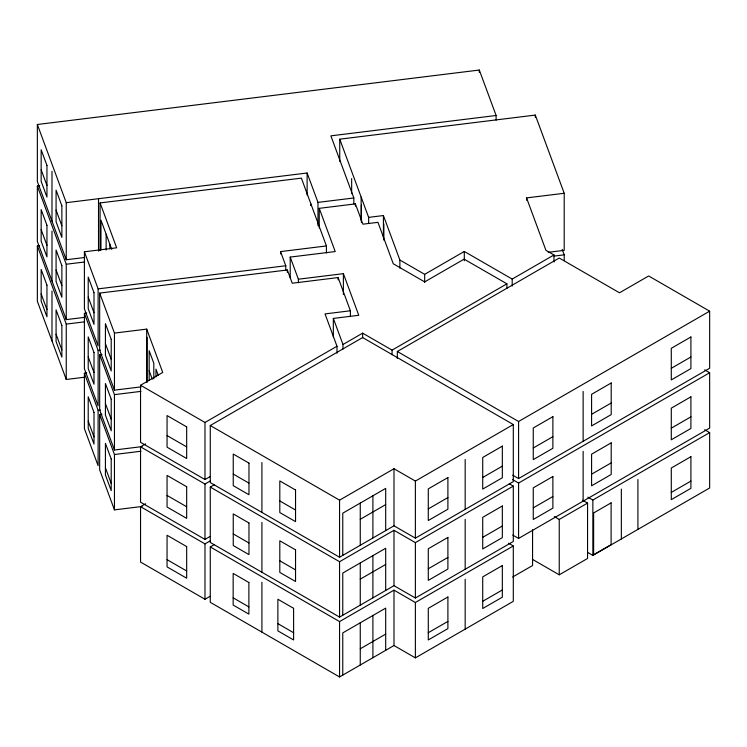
<?xml version="1.0" encoding="UTF-8"?>
<svg xmlns="http://www.w3.org/2000/svg" width="747" height="747" viewBox="0 0 747 747"><rect width="100%" height="100%" fill="white"/><g stroke="black" fill="none" stroke-linecap="round" stroke-linejoin="round"><path stroke-width="1.12" d="M210.028 476.633L204.986 479.537L140.539 442.327L140.539 385.256L162.734 372.445L146.711 329.11L114.45 333.087L99.668 293.095L287.334 269.975L292.236 283.225L338.12 277.567L350.399 310.78L350.399 316.607M548.242 252.309L564.209 250.338L564.209 193.277L535.31 115.085L339.745 139.175L368.644 217.368L383.426 215.547L399.869 260.012L424.669 274.336L464.307 251.459L512.199 279.079L553.985 254.951L553.985 261.936M210.028 536.486L204.986 539.399L140.539 502.189L140.539 446.818L145.581 443.905M140.539 385.256L204.986 422.466L336.99 346.253L325.038 313.908L350.399 310.78M342.976 349.11L342.976 344.498L362.631 333.153L392.072 350.128L506.914 283.823L506.914 288.435M210.271 425.519L362.631 337.56L513.301 424.548L513.301 481.619L415.379 538.148L393.996 525.804L339.558 557.234L210.271 482.59L210.271 425.519L339.558 500.163L393.996 468.733L415.379 481.077L513.301 424.548M397.339 358.485L397.339 351.492L559.242 258.023L619.496 292.805L648.657 275.97L709.65 311.182L709.65 368.252L518.586 478.566L512.75 475.195M210.028 596.349L204.986 599.262L140.548 562.061L140.548 506.681L145.59 503.777M140.539 446.818L204.986 484.028L210.028 481.115M509.258 483.776L513.301 486.11L513.301 541.482L415.379 598.011L393.996 585.667L339.558 617.097L210.271 542.453L210.271 487.081L214.305 484.756M140.548 506.681L204.986 543.891L210.028 540.977M508.436 543.162L513.301 545.973L513.301 601.344L415.379 657.874L393.996 645.529L339.558 676.959L210.271 602.315L210.271 546.944L214.305 544.619M397.339 351.492L518.586 421.495L709.65 311.182M360.259 519.286L385.685 504.608M533.265 447.995L552.883 436.678M591.587 414.324L611.205 403.007M671.292 368.308L690.91 356.982M428.283 508.903L447.901 497.577M482.721 477.473L502.329 466.147M210.271 487.081L339.558 561.725L393.996 530.295L415.379 542.639L513.301 486.11M512.526 479.555L518.586 483.057L709.65 372.744L709.65 428.115L518.586 538.428L512.75 535.057M360.259 579.149L385.685 564.471M533.265 507.857L552.883 496.54M591.587 474.186L611.205 462.869M671.292 428.171L690.91 416.845M428.283 568.766L447.901 557.439M482.721 537.336L502.329 526.009M210.271 546.944L339.558 621.588L393.996 590.158L415.379 602.502L513.301 545.973M554.274 516.579L559.242 519.445L587.562 503.086L587.562 558.467L559.242 574.817L532.406 559.326M587.852 497.147L592.857 500.032L709.65 432.606L709.65 487.978L592.857 555.413L587.852 552.519M360.259 648.788L385.685 634.11M512.675 577.011L532.564 565.526L532.564 529.763M428.283 632.718L447.901 621.401M482.721 601.298L502.329 589.971M671.292 492.422L690.91 481.096M84.691 257.482L66.25 259.751L37.35 181.558L37.35 124.497L479.303 70.041L496.111 115.496L496.111 120.155M496.111 115.496L330.874 135.851L353.835 197.974L353.835 203.791M84.691 317.344L66.25 319.613L37.35 241.421L37.35 186.05L39.666 185.77M37.35 124.497L66.25 202.68L307.12 173.005L317.979 202.39L317.979 225.678M100.079 250.684L100.079 202.932L301.368 178.131L326.43 245.94L326.43 252.934M317.979 202.39L353.835 197.974M319.24 227.956L319.24 208.338L355.395 203.884L362.893 224.184L377.954 222.335L393.267 263.784L424.679 281.89L464.102 259.134L506.914 283.823M84.691 377.207L66.25 379.476L37.35 301.284L37.35 245.912L39.666 245.632M84.402 251.786L98.109 288.874L98.109 345.945L84.402 308.856L84.402 251.786L116.663 247.808L100.079 202.932M526.57 200.243L526.57 197.908L564.209 193.277M37.35 186.05L66.25 264.242L84.691 261.973M280.545 253.924L280.545 251.599L326.43 245.94M290.209 277.856L290.209 257.089L335.216 251.552L319.24 208.338M98.109 288.874L285.774 265.755L285.774 270.414M290.209 257.089L298.38 279.21L343.387 273.663L358.765 315.29L333.339 318.418L333.339 336.878M84.402 313.348L98.109 350.436L98.109 405.808L84.402 368.719L84.402 313.348L86.708 313.058M553.947 256.1L564.209 254.83L564.209 260.6M37.35 245.912L66.25 324.105L84.691 321.836M98.109 350.436L100.406 350.147M142.107 446.603L114.45 450.011L99.668 410.028L99.668 354.657L101.975 354.377M84.402 373.211L98.109 410.299L98.109 465.67L84.402 428.582L84.402 373.211L86.708 372.921M99.668 293.095L99.668 350.166L114.45 390.149L140.95 386.89M99.668 354.657L114.45 394.64L140.95 391.372M98.109 410.299L100.406 410.01M142.107 506.466L114.45 509.874L99.668 469.891L99.668 414.52L101.975 414.24M99.668 414.52L114.45 454.503L140.95 451.235M553.985 254.951L545.945 250.348L526.57 197.908M704.654 369.858L709.65 372.744M704.654 429.721L709.65 432.606M582.595 500.219L587.562 503.086M167.057 435.566L186.666 446.893M233.241 474.056L248.966 483.132M279.808 500.938L295.541 510.024M167.057 495.429L186.666 506.755M233.241 533.918L248.966 542.994M279.808 560.801L295.541 569.886M167.057 559.662L186.675 570.988M233.157 597.824L248.882 606.909M277.875 623.642L293.599 632.718M562.202 249.405L564.209 254.83M333.339 318.418L342.976 344.498M280.545 251.599L285.774 265.755M111.751 249.377L100.966 220.206L100.966 249.862M158.289 375.424L155.974 369.139L155.974 376.927M149.167 370.736L152.257 379.112M41.16 169.784L46.949 185.443M56.081 210.14L61.87 225.799M88.211 297.073L94.001 312.741M105.42 343.667L111.21 359.326M41.16 229.646L46.949 245.305M56.081 270.003L61.87 285.662M88.211 356.935L94.001 372.594M105.42 403.529L111.21 419.188M41.16 293.888L46.949 309.557M56.081 334.254L61.87 349.913M88.211 421.187L94.001 436.846M105.42 467.762L111.21 483.421M637.919 479.509L637.919 529.39M621.345 489.08L621.345 538.961M592.857 500.032L592.857 555.413M583.136 391.409L583.136 441.3M583.136 451.272L583.136 501.153M559.242 519.445L559.242 574.817M535.31 115.085L535.31 117.41M518.586 421.495L518.586 478.566M518.586 483.057L518.586 538.428M512.199 279.079L512.199 286.064M479.303 70.041L479.303 72.375M465.176 459.508L465.176 509.398M465.176 519.37L465.176 569.261M465.176 579.233L465.176 629.123M464.307 251.459L464.307 260.778M424.669 274.336L424.669 282.487M415.379 481.077L415.379 538.148M415.379 542.639L415.379 598.011M415.379 602.502L415.379 657.874M399.869 260.012L399.869 268.164M393.996 468.733L393.996 525.804M393.996 530.295L393.996 585.667M393.996 590.158L393.996 645.529M392.072 350.128L392.072 354.741M385.685 530.594L385.685 488.398L342.761 513.18L342.761 555.385M385.685 590.457L385.685 548.261L342.761 573.042L342.761 615.248M385.685 650.32L385.685 608.123L342.761 632.905L342.761 675.101M383.865 223.904L383.865 240.151M383.426 215.547L383.426 237.677M372.902 495.775L372.902 537.98M372.902 555.637L372.902 597.843M372.902 615.5L372.902 657.705M368.644 217.368L368.644 223.194M362.631 333.153L362.631 337.765M361.389 204.921L361.389 222.317M361.146 197.068L361.146 220.365M360.259 503.076L360.259 545.282M360.259 562.939L360.259 605.145M360.259 622.802L360.259 665.007M355.395 203.884L355.395 206.191M351.66 178.589L351.66 193.669M343.387 273.663L343.387 294.43M339.745 139.175L339.745 161.305M339.558 500.163L339.558 557.234M339.558 561.725L339.558 617.097M339.558 621.588L339.558 676.959M338.12 277.567L338.12 279.901M336.99 346.253L336.99 353.247M310.668 203.287L310.668 205.621M307.12 173.005L307.12 195.135M298.38 279.21L298.38 282.674M287.334 269.975L287.334 272.31M261.917 462.524L261.917 512.405M261.917 522.386L261.917 572.267M261.917 582.249L261.917 632.13M204.986 422.466L204.986 479.537M204.986 484.028L204.986 539.399M204.986 543.891L204.986 599.262M153.807 378.85L153.807 363.275L149.167 350.726L149.167 380.027M147.075 337.27L147.075 382.511M146.711 329.11L146.711 381.521M114.45 333.087L114.45 390.149M114.45 394.64L114.45 450.011M114.45 454.503L114.45 509.874M109.865 244.278L109.865 248.798M106.13 234.175L106.13 249.993M98.52 198.711L98.52 251.123M66.25 202.68L66.25 259.751M66.25 264.242L66.25 319.613M66.25 324.105L66.25 379.476M51.991 171.296L51.991 221.177M51.991 231.159L51.991 281.04M51.991 291.022L51.991 340.903M552.883 416.658L533.265 427.984L533.265 459.61L552.883 448.284L552.883 416.658M611.205 382.987L591.587 394.313L591.587 425.939L611.205 414.613L611.205 382.987M690.91 336.972L671.292 348.298L671.292 379.924L690.91 368.598L690.91 336.972M447.901 477.566L428.283 488.883L428.283 520.519L447.901 509.193L447.901 477.566M502.329 446.136L482.721 457.463L482.721 489.089L502.329 477.763L502.329 446.136M552.883 476.521L533.265 487.847L533.265 519.473L552.883 508.147L552.883 476.521M611.205 442.85L591.587 454.176L591.587 485.802L611.205 474.476L611.205 442.85M690.91 396.834L671.292 408.161L671.292 439.787L690.91 428.461L690.91 396.834M447.901 537.429L428.283 548.746L428.283 580.372L447.901 569.055L447.901 537.429M502.329 505.999L482.721 517.326L482.721 548.952L502.329 537.625L502.329 505.999M447.901 596.993L428.283 608.319L428.283 639.946L447.901 628.619L447.901 596.993M502.329 565.572L482.721 576.889L482.721 608.516L502.329 597.198L502.329 565.572M611.111 502.862L593.622 512.965L593.622 554.769L611.111 544.666L611.111 502.862M690.91 456.697L671.292 468.024L671.292 499.65L690.91 488.323L690.91 456.697M186.666 426.873L167.057 415.556L167.057 447.182L186.666 458.509L186.666 426.873M248.966 463.121L233.241 454.045L233.241 485.671L248.966 494.747L248.966 463.121M295.541 490.004L279.808 480.928L279.808 512.554L295.541 521.63L295.541 490.004M186.666 486.736L167.057 475.419L167.057 507.045L186.666 518.371L186.666 486.736M248.966 522.984L233.241 513.899L233.241 545.534L248.966 554.61L248.966 522.984M295.541 549.867L279.808 540.791L279.808 572.417L295.541 581.493L295.541 549.867M186.675 546.589L167.057 535.263L167.057 566.889L186.675 578.215L186.675 546.589M248.882 582.501L233.157 573.425L233.157 605.051L248.882 614.127L248.882 582.501M293.599 608.319L277.875 599.243L277.875 630.87L293.599 639.946L293.599 608.319M46.949 165.423L41.16 149.764L41.16 181.39L46.949 197.059L46.949 165.423M61.87 205.789L56.081 190.13L56.081 221.756L61.87 237.415L61.87 205.789M94.001 292.721L88.211 277.062L88.211 308.688L94.001 324.347L94.001 292.721M111.21 339.315L105.42 323.647L105.42 355.273L111.21 370.942L111.21 339.315M46.949 225.286L41.16 209.627L41.16 241.253L46.949 256.921L46.949 225.286M61.87 265.652L56.081 249.993L56.081 281.619L61.87 297.278L61.87 265.652M94.001 352.584L88.211 336.925L88.211 368.551L94.001 384.21L94.001 352.584M111.21 399.178L105.42 383.51L105.42 415.136L111.21 430.804L111.21 399.178M46.949 285.149L41.16 269.49L41.16 301.116L46.949 316.784L46.949 285.149M61.87 325.515L56.081 309.856L56.081 341.482L61.87 357.141L61.87 325.515M94.001 412.447L88.211 396.788L88.211 428.414L94.001 444.073L94.001 412.447M111.21 459.022L105.42 443.354L105.42 474.98L111.21 490.648L111.21 459.022"/></g></svg>
